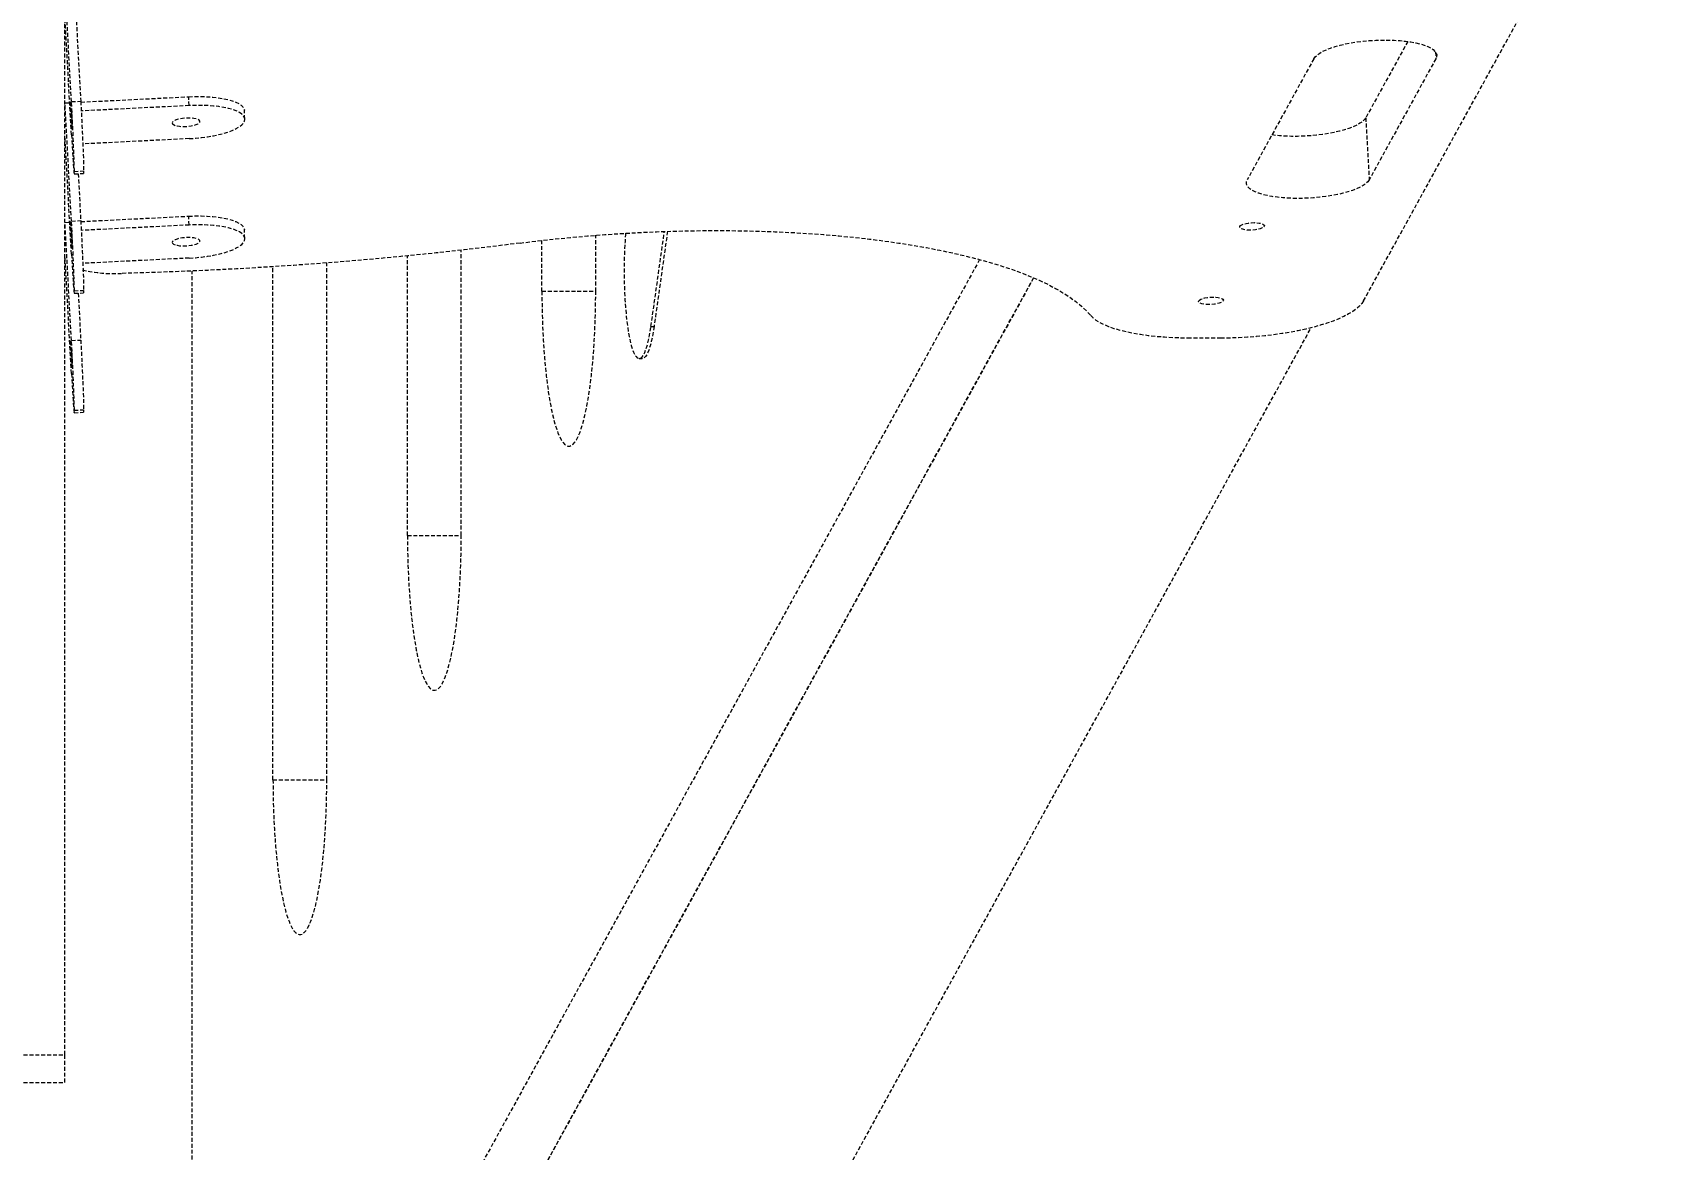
# Model space of a CAD drawing. Header units: millimetres. Extents: x -4440 to 2542, y -4302 to 3582.
# Drawn here: x -1178 to -654, y -551 to -190 of the extents above; entities that cross this region are included whole.
import ezdxf

# ---------------------------------------------------------------- set-up
doc = ezdxf.new("R2010")
doc.units = ezdxf.units.MM
doc.linetypes.add('HIDDEN', pattern=[1.905, 1.27, -0.635])
doc.layers.add('DIKOM_ОБЪЕКТ', color=7, linetype='Continuous')
doc.layers.add('DIKOM_РАЗМЕР_ОБЪЕКТА', color=7, linetype='Continuous')
doc.styles.add('style1', font='arialbd.ttf', dxfattribs={"width": 0.8})
doc.dimstyles.new('1-50', dxfattribs={"dimtxt": 300, "dimasz": 200, "dimexe": 100, "dimexo": 0, "dimgap": 100, "dimtad": 1, "dimtxsty": 'style1', "dimcen": 200, "dimclrd": 7, "dimclre": 7, "dimclrt": 7, "dimadec": 1, "dimazin": 2, "dimtfac": 1, "dimtmove": 0, "dimatfit": 2, "dimfxl": 0, "dimlwd": 25, "dimlwe": 18, "dimarcsym": 0})

# ---------------------------------------------------------------- blocks, each defined once
blk = doc.blocks.new('*D1')
at = {"layer": 'Defpoints', "color": 0, "transparency": 16777216}
for p in [(-1068.41, 788.81), (-1967.35, -836.18), (-1068.41, -836.18)]:
    blk.add_point(p, dxfattribs=at)
at = {"layer": 'DIKOM_РАЗМЕР_ОБЪЕКТА', "color": 7, "lineweight": 18, "transparency": 16777216}
for p, q in [((-1068.41, 788.81), (-2067.35, 788.81)), ((-1068.41, -836.18), (-2067.35, -836.18))]:
    blk.add_line(p, q, dxfattribs=at)
at = {"layer": 'DIKOM_РАЗМЕР_ОБЪЕКТА', "color": 7, "lineweight": 25, "transparency": 16777216}
blk.add_line((-1967.35, 588.81), (-1967.35, -636.18), dxfattribs=at)
at = {"layer": 'DIKOM_РАЗМЕР_ОБЪЕКТА', "color": 7, "transparency": 16777216}
for points in [[(-2000.68, 588.81), (-1934.02, 588.81), (-1967.35, 788.81)], [(-2000.68, -636.18), (-1934.02, -636.18), (-1967.35, -836.18)]]:
    blk.add_solid(points, dxfattribs=at)
at = {"layer": 'DIKOM_РАЗМЕР_ОБЪЕКТА', "color": 7, "transparency": 16777216, "insert": (-2220.52, -23.69), "char_height": 300, "attachment_point": 5, "rotation": 90, "style": 'style1'}
blk.add_mtext('{\\fArial|b0|i0|c204|p34;1600}', dxfattribs=at)
blk = doc.blocks.new('*D2')
at = {"layer": 'Defpoints', "color": 0, "transparency": 16777216}
for p in [(-1667.37, -28.93), (2536.39, -836.18), (2536.39, -1274.44)]:
    blk.add_point(p, dxfattribs=at)
at = {"layer": 'DIKOM_РАЗМЕР_ОБЪЕКТА', "color": 7, "lineweight": 18, "transparency": 16777216}
for p, q in [((-1667.37, -28.93), (-1667.37, -1374.44)), ((2536.39, -836.18), (2536.39, -1374.44))]:
    blk.add_line(p, q, dxfattribs=at)
at = {"layer": 'DIKOM_РАЗМЕР_ОБЪЕКТА', "color": 7, "lineweight": 25, "transparency": 16777216}
blk.add_line((-1467.37, -1274.44), (2336.39, -1274.44), dxfattribs=at)
at = {"layer": 'DIKOM_РАЗМЕР_ОБЪЕКТА', "color": 7, "transparency": 16777216}
for points in [[(-1467.37, -1241.1), (-1467.37, -1307.77), (-1667.37, -1274.44)], [(2336.39, -1241.1), (2336.39, -1307.77), (2536.39, -1274.44)]]:
    blk.add_solid(points, dxfattribs=at)
at = {"layer": 'DIKOM_РАЗМЕР_ОБЪЕКТА', "color": 7, "transparency": 16777216, "insert": (540.23, -1021.27), "char_height": 300, "attachment_point": 5, "style": 'style1'}
blk.add_mtext('{\\fArial|b0|i0|c204|p34;4200}', dxfattribs=at)

msp = doc.modelspace()

# ---------------------------------------------------------------- linework, layer by layer
at = {"layer": 'DIKOM_ОБЪЕКТ', "color": 7, "linetype": 'HIDDEN', "lineweight": 15}
for p, q in [((-1167.37, -519.975), (-1167.37, 462.114)), ((-748.121, -276.641), (-688.501, -168.387)), ((-1165.281, -212.327), (-1167.37, -174.178)), ((-1164.217, -176.89), (-1162.285, -212.177)), ((-1165.281, -223.002), (-1167.37, -184.854)), ((-733.828, -192.905), (-747.385, -217.521)), ((-764.151, -198.457), (-785.68, -237.549)), ((-724.759, -198.457), (-746.288, -237.549)), ((-724.876, -196.307), (-724.759, -198.457)), ((-1167.37, -212.729), (-1165.848, -212.653)), ((-1165.281, -250.877), (-1167.37, -212.729)), ((-1165.281, -212.327), (-1162.285, -212.177)), ((-1162.269, -212.474), (-1127.424, -210.734)), ((-1127.268, -213.595), (-1162.117, -215.335)), ((-1127.268, -213.595), (-1127.424, -210.734)), ((-1109.295, -217.949), (-1109.451, -215.088)), ((-747.385, -217.521), (-746.288, -237.549)), ((-1165.281, -261.553), (-1167.37, -223.404)), ((-1127.268, -224.271), (-1161.616, -225.986)), ((-1164.383, -235.642), (-1161.387, -235.493)), ((-1164.341, -234.832), (-1161.345, -234.682)), ((-1163.115, -235.579), (-1162.285, -250.728)), ((-1167.37, -251.279), (-1165.848, -251.203)), ((-1165.281, -289.428), (-1167.37, -251.279)), ((-1165.281, -250.877), (-1162.285, -250.728)), ((-1162.269, -251.024), (-1127.424, -249.284)), ((-1127.268, -252.146), (-1127.424, -249.284)), ((-1127.268, -252.146), (-1162.117, -253.886)), ((-1109.295, -256.499), (-1109.451, -253.638)), ((-996.019, -273.534), (-996.019, -255.454)), ((-978.165, -284.863), (-973.827, -254.21)), ((-972.837, -254.177), (-977.18, -284.863)), ((-1165.281, -300.103), (-1167.37, -261.955)), ((-1039.431, -352.358), (-1039.431, -260.273)), ((-1013.384, -273.534), (-1013.384, -257.119)), ((-1167.298, -263.272), (-1167.37, -262.772)), ((-1167.37, -262.82), (-1167.367, -262.868)), ((-1127.268, -262.821), (-1161.616, -264.536)), ((-1126.255, -656.654), (-1126.255, -266.997)), ((-872.054, -263.284), (-1114.962, -704.34)), ((-1100.208, -431.183), (-1100.208, -265.613)), ((-1082.843, -431.183), (-1082.843, -264.392)), ((-1056.796, -352.358), (-1056.796, -262.106)), ((-1164.016, -830.961), (-854.626, -269.191)), ((-854.626, -269.191), (-1094.281, -704.34)), ((-1164.383, -274.193), (-1161.387, -274.043)), ((-1164.341, -273.382), (-1161.345, -273.232)), ((-1163.115, -274.129), (-1162.285, -289.278)), ((-1013.384, -273.534), (-996.019, -273.534)), ((-1065.535, -830.961), (-765.03, -285.322)), ((-978.165, -284.863), (-977.18, -284.863)), ((-1165.281, -289.428), (-1162.285, -289.278)), ((-794.138, -288.669), (-803.986, -288.669)), ((-981.955, -295.234), (-980.97, -295.234)), ((-1164.383, -312.743), (-1161.387, -312.594)), ((-1164.341, -311.932), (-1161.345, -311.783)), ((-1056.796, -352.358), (-1039.431, -352.358)), ((-1100.208, -431.183), (-1082.843, -431.183)), ((-1188.37, -519.975), (-1167.37, -519.975)), ((-1167.37, -528.93), (-1167.37, -519.975)), ((-1188.37, -528.93), (-1167.37, -528.93))]:
    msp.add_line(p, q, dxfattribs=at)
at = {"layer": 'DIKOM_ОБЪЕКТ', "color": 7, "linetype": 'HIDDEN', "lineweight": 15, "flags": 128}
for points in [[(-764.151, -198.457), (-763.715, -197.849), (-763.081, -197.247), (-762.256, -196.657), (-761.249, -196.086), (-760.069, -195.539), (-758.729, -195.022), (-757.242, -194.54), (-755.624, -194.098), (-753.892, -193.701), (-752.063, -193.353), (-750.155, -193.058), (-748.189, -192.817), (-746.185, -192.635), (-744.163, -192.512), (-742.144, -192.451), (-740.149, -192.451), (-738.198, -192.512), (-736.311, -192.635), (-734.508, -192.817), (-732.807, -193.058), (-731.225, -193.353), (-729.779, -193.701), (-728.484, -194.098), (-727.353, -194.54), (-726.397, -195.022), (-725.626, -195.539), (-725.049, -196.086), (-724.67, -196.657), (-724.495, -197.247), (-724.525, -197.849), (-724.759, -198.457)], [(-1165.333, -215.377), (-1165.283, -216.33), (-1165.235, -217.302), (-1165.191, -218.246), (-1165.154, -219.118), (-1165.126, -219.878), (-1165.107, -220.489), (-1165.099, -220.924), (-1165.101, -221.162), (-1165.115, -221.192), (-1165.139, -221.012), (-1165.172, -220.631), (-1165.212, -220.067), (-1165.258, -219.346), (-1165.308, -218.502), (-1165.359, -217.574), (-1165.408, -216.605), (-1165.454, -215.642), (-1165.495, -214.728), (-1165.528, -213.908), (-1165.552, -213.218), (-1165.565, -212.692), (-1165.568, -212.353), (-1165.56, -212.219), (-1165.541, -212.294), (-1165.512, -212.576), (-1165.476, -213.051), (-1165.432, -213.698), (-1165.384, -214.485), (-1165.333, -215.377)], [(-1164.341, -234.832), (-1164.347, -234.126), (-1164.365, -233.213), (-1164.394, -232.105), (-1164.434, -230.816), (-1164.485, -229.36), (-1164.546, -227.758), (-1164.616, -226.029), (-1164.695, -224.195), (-1164.781, -222.278), (-1164.873, -220.304), (-1164.971, -218.296), (-1165.072, -216.281), (-1165.176, -214.283), (-1165.281, -212.327)], [(-1162.285, -212.177), (-1162.18, -214.133), (-1162.076, -216.131), (-1161.975, -218.147), (-1161.877, -220.154), (-1161.785, -222.129), (-1161.699, -224.045), (-1161.621, -225.88), (-1161.55, -227.609), (-1161.489, -229.211), (-1161.438, -230.666), (-1161.398, -231.956), (-1161.369, -233.064), (-1161.351, -233.976), (-1161.345, -234.682)], [(-1127.424, -210.734), (-1125.412, -210.667), (-1123.424, -210.668), (-1121.487, -210.737), (-1119.625, -210.873), (-1117.861, -211.075), (-1116.217, -211.339), (-1114.714, -211.663), (-1113.371, -212.042), (-1112.204, -212.472), (-1111.229, -212.947), (-1110.458, -213.462), (-1109.9, -214.009), (-1109.562, -214.582), (-1109.451, -215.088)], [(-1109.292, -218.035), (-1109.405, -217.443), (-1109.743, -216.87), (-1110.301, -216.323), (-1111.072, -215.808), (-1112.047, -215.333), (-1113.214, -214.903), (-1114.557, -214.524), (-1116.06, -214.2), (-1117.704, -213.936), (-1119.468, -213.734), (-1121.331, -213.598), (-1123.268, -213.529), (-1125.255, -213.528), (-1127.268, -213.595)], [(-1132.76, -219.207), (-1132.655, -219.489), (-1132.345, -219.747), (-1131.844, -219.969), (-1131.176, -220.145), (-1130.371, -220.267), (-1129.469, -220.329), (-1128.51, -220.327), (-1127.539, -220.263), (-1126.603, -220.139), (-1125.744, -219.961), (-1125.004, -219.738), (-1124.416, -219.478), (-1124.008, -219.196), (-1123.799, -218.904), (-1123.799, -218.615), (-1124.008, -218.344), (-1124.416, -218.103), (-1125.004, -217.902), (-1125.744, -217.752), (-1126.603, -217.66), (-1127.539, -217.63), (-1128.51, -217.662), (-1129.469, -217.757), (-1130.371, -217.909), (-1131.176, -218.111), (-1131.844, -218.354), (-1132.345, -218.626), (-1132.655, -218.915), (-1132.76, -219.207)], [(-1127.268, -224.271), (-1125.255, -224.137), (-1123.268, -223.937), (-1121.331, -223.675), (-1119.468, -223.353), (-1117.704, -222.975), (-1116.06, -222.546), (-1114.557, -222.073), (-1113.214, -221.559), (-1112.047, -221.013), (-1111.072, -220.44), (-1110.301, -219.849), (-1109.743, -219.246), (-1109.405, -218.639), (-1109.292, -218.035)], [(-747.385, -217.521), (-747.821, -218.129), (-748.455, -218.732), (-749.28, -219.321), (-750.287, -219.893), (-751.467, -220.44), (-752.807, -220.957), (-754.294, -221.438), (-755.912, -221.88), (-757.644, -222.277), (-759.473, -222.625), (-761.381, -222.92), (-763.346, -223.161), (-765.35, -223.343), (-767.372, -223.466), (-769.391, -223.527), (-771.386, -223.527), (-773.337, -223.466), (-775.224, -223.343), (-777.028, -223.161), (-777.708, -223.073)], [(-1165.281, -223.002), (-1165.176, -224.891), (-1165.072, -226.689), (-1164.971, -228.373), (-1164.873, -229.922), (-1164.781, -231.318), (-1164.695, -232.541), (-1164.616, -233.578), (-1164.546, -234.414), (-1164.485, -235.04), (-1164.434, -235.448), (-1164.394, -235.631), (-1164.365, -235.589), (-1164.347, -235.321), (-1164.341, -234.832)], [(-1161.345, -234.682), (-1161.351, -235.172), (-1161.369, -235.439), (-1161.387, -235.493)], [(-746.288, -237.549), (-746.724, -238.157), (-747.358, -238.76), (-748.183, -239.349), (-749.191, -239.921), (-750.37, -240.468), (-751.711, -240.985), (-753.197, -241.466), (-754.815, -241.908), (-756.547, -242.305), (-758.377, -242.653), (-760.284, -242.948), (-762.25, -243.189), (-764.254, -243.371), (-766.276, -243.494), (-768.295, -243.555), (-770.29, -243.555), (-772.241, -243.494), (-774.128, -243.371), (-775.931, -243.189), (-777.632, -242.948), (-779.214, -242.653), (-780.66, -242.305), (-781.955, -241.908), (-783.086, -241.466), (-784.042, -240.985), (-784.813, -240.468), (-785.39, -239.921), (-785.769, -239.349), (-785.944, -238.76), (-785.914, -238.157), (-785.68, -237.549)], [(-1165.333, -253.927), (-1165.283, -254.881), (-1165.235, -255.852), (-1165.191, -256.796), (-1165.154, -257.669), (-1165.126, -258.428), (-1165.107, -259.04), (-1165.099, -259.475), (-1165.101, -259.713), (-1165.115, -259.742), (-1165.139, -259.563), (-1165.172, -259.182), (-1165.212, -258.617), (-1165.258, -257.896), (-1165.308, -257.052), (-1165.359, -256.124), (-1165.408, -255.156), (-1165.454, -254.192), (-1165.495, -253.279), (-1165.528, -252.458), (-1165.552, -251.768), (-1165.565, -251.242), (-1165.568, -250.904), (-1165.56, -250.769), (-1165.541, -250.845), (-1165.512, -251.127), (-1165.476, -251.602), (-1165.432, -252.248), (-1165.384, -253.036), (-1165.333, -253.927)], [(-1164.341, -273.382), (-1164.347, -272.676), (-1164.365, -271.764), (-1164.394, -270.656), (-1164.434, -269.366), (-1164.485, -267.911), (-1164.546, -266.309), (-1164.616, -264.58), (-1164.695, -262.745), (-1164.781, -260.829), (-1164.873, -258.854), (-1164.971, -256.847), (-1165.072, -254.831), (-1165.176, -252.833), (-1165.281, -250.877)], [(-1162.285, -250.728), (-1162.18, -252.683), (-1162.076, -254.682), (-1161.975, -256.697), (-1161.877, -258.705), (-1161.785, -260.679), (-1161.699, -262.596), (-1161.621, -264.43), (-1161.55, -266.159), (-1161.489, -267.761), (-1161.438, -269.216), (-1161.398, -270.506), (-1161.369, -271.614), (-1161.351, -272.527), (-1161.345, -273.232)], [(-1127.424, -249.284), (-1125.412, -249.218), (-1123.424, -249.219), (-1121.487, -249.288), (-1119.625, -249.424), (-1117.861, -249.625), (-1116.217, -249.889), (-1114.714, -250.213), (-1113.371, -250.592), (-1112.204, -251.022), (-1111.229, -251.497), (-1110.458, -252.012), (-1109.9, -252.559), (-1109.562, -253.133), (-1109.451, -253.638)], [(-788.052, -252.584), (-787.806, -252.317), (-787.375, -252.062), (-786.78, -251.834), (-786.051, -251.644), (-785.225, -251.501), (-784.344, -251.412), (-783.451, -251.381), (-782.591, -251.412), (-781.807, -251.501), (-781.139, -251.644), (-780.62, -251.834), (-780.276, -252.062), (-780.125, -252.317), (-780.174, -252.584), (-780.42, -252.852), (-780.851, -253.106), (-781.446, -253.334), (-782.175, -253.525), (-783.001, -253.668), (-783.882, -253.757), (-784.775, -253.787), (-785.635, -253.757), (-786.419, -253.668), (-787.087, -253.525), (-787.606, -253.334), (-787.95, -253.106), (-788.101, -252.852), (-788.052, -252.584)], [(-1132.76, -257.758), (-1132.655, -258.039), (-1132.345, -258.297), (-1131.844, -258.519), (-1131.176, -258.696), (-1130.371, -258.817), (-1129.469, -258.879), (-1128.51, -258.878), (-1127.539, -258.814), (-1126.603, -258.69), (-1125.744, -258.512), (-1125.004, -258.288), (-1124.416, -258.029), (-1124.008, -257.747), (-1123.799, -257.454), (-1123.799, -257.166), (-1124.008, -256.894), (-1124.416, -256.653), (-1125.004, -256.453), (-1125.744, -256.303), (-1126.603, -256.21), (-1127.539, -256.18), (-1128.51, -256.213), (-1129.469, -256.307), (-1130.371, -256.459), (-1131.176, -256.661), (-1131.844, -256.904), (-1132.345, -257.177), (-1132.655, -257.466), (-1132.76, -257.758)], [(-1109.292, -256.586), (-1109.405, -255.994), (-1109.743, -255.42), (-1110.301, -254.873), (-1111.072, -254.359), (-1112.047, -253.883), (-1113.214, -253.454), (-1114.557, -253.074), (-1116.06, -252.75), (-1117.704, -252.486), (-1119.468, -252.285), (-1121.331, -252.149), (-1123.268, -252.08), (-1125.255, -252.079), (-1127.268, -252.146)], [(-1127.268, -262.821), (-1125.255, -262.687), (-1123.268, -262.488), (-1121.331, -262.225), (-1119.468, -261.903), (-1117.704, -261.525), (-1116.06, -261.097), (-1114.557, -260.623), (-1113.214, -260.11), (-1112.047, -259.563), (-1111.072, -258.991), (-1110.301, -258.399), (-1109.743, -257.796), (-1109.405, -257.189), (-1109.292, -256.586)], [(-1020.443, -257.977), (-1015.048, -257.312), (-1009.607, -256.704), (-1004.127, -256.155), (-998.617, -255.664), (-993.084, -255.234), (-987.536, -254.863), (-981.979, -254.554), (-976.423, -254.305), (-970.874, -254.118), (-965.339, -253.993), (-959.828, -253.93), (-954.347, -253.929), (-948.904, -253.991), (-943.506, -254.114), (-938.161, -254.299), (-932.876, -254.545), (-927.659, -254.853), (-922.516, -255.221), (-917.454, -255.65), (-912.482, -256.139), (-907.604, -256.686), (-902.829, -257.292), (-898.163, -257.956), (-893.612, -258.675), (-889.182, -259.451), (-884.88, -260.281), (-880.712, -261.164), (-876.682, -262.099), (-872.797, -263.085), (-869.063, -264.121), (-865.483, -265.205), (-862.064, -266.335), (-858.81, -267.51), (-855.725, -268.729), (-852.813, -269.989), (-850.08, -271.289), (-847.527, -272.628), (-845.16, -274.003), (-842.98, -275.412), (-840.992, -276.854), (-839.197, -278.326), (-837.599, -279.827), (-836.2, -281.354)], [(-986.356, -254.792), (-986.402, -255.359), (-986.558, -257.572), (-986.682, -259.855), (-986.771, -262.189), (-986.826, -264.559), (-986.845, -266.946), (-986.829, -269.335), (-986.779, -271.707), (-986.693, -274.046), (-986.573, -276.335), (-986.42, -278.557), (-986.235, -280.696), (-986.019, -282.737), (-985.774, -284.665), (-985.501, -286.466), (-985.202, -288.128), (-984.881, -289.638), (-984.538, -290.986), (-984.176, -292.161), (-983.799, -293.155), (-983.408, -293.962), (-983.007, -294.574), (-982.598, -294.989), (-982.185, -295.202), (-981.77, -295.213), (-981.356, -295.021), (-980.947, -294.628), (-980.544, -294.036), (-980.153, -293.25), (-979.773, -292.275), (-979.41, -291.119), (-979.065, -289.789), (-978.741, -288.296), (-978.44, -286.65), (-978.165, -284.863)], [(-1165.281, -261.553), (-1165.176, -263.441), (-1165.072, -265.239), (-1164.971, -266.923), (-1164.873, -268.473), (-1164.781, -269.868), (-1164.695, -271.092), (-1164.616, -272.128), (-1164.546, -272.965), (-1164.485, -273.591), (-1164.434, -273.998), (-1164.394, -274.182), (-1164.365, -274.139), (-1164.347, -273.872), (-1164.341, -273.382)], [(-1020.443, -257.977), (-1029.429, -259.102), (-1038.469, -260.164), (-1047.556, -261.162), (-1056.686, -262.095), (-1065.853, -262.963), (-1075.051, -263.765), (-1084.275, -264.501), (-1093.519, -265.171), (-1102.777, -265.773), (-1112.044, -266.308), (-1121.314, -266.776), (-1130.582, -267.175), (-1139.842, -267.506), (-1149.088, -267.768)], [(-1161.345, -273.232), (-1161.351, -273.722), (-1161.369, -273.99), (-1161.387, -274.043)], [(-1013.384, -273.534), (-1013.366, -276.737), (-1013.312, -279.927), (-1013.223, -283.092), (-1013.1, -286.216), (-1012.941, -289.289), (-1012.749, -292.297), (-1012.524, -295.228), (-1012.266, -298.069), (-1011.978, -300.81), (-1011.659, -303.439), (-1011.312, -305.945), (-1010.938, -308.318), (-1010.538, -310.547), (-1010.115, -312.625), (-1009.669, -314.542), (-1009.202, -316.291), (-1008.717, -317.864), (-1008.216, -319.254), (-1007.7, -320.457), (-1007.172, -321.467), (-1006.633, -322.28), (-1006.087, -322.893), (-1005.535, -323.303), (-1004.979, -323.508), (-1004.423, -323.508), (-1003.867, -323.303), (-1003.315, -322.893), (-1002.769, -322.28), (-1002.231, -321.467), (-1001.703, -320.457), (-1001.187, -319.254), (-1000.685, -317.864), (-1000.2, -316.291), (-999.734, -314.542), (-999.288, -312.625), (-998.864, -310.547), (-998.464, -308.318), (-998.09, -305.945), (-997.743, -303.439), (-997.425, -300.81), (-997.136, -298.069), (-996.879, -295.228), (-996.653, -292.297), (-996.461, -289.289), (-996.303, -286.216), (-996.179, -283.092), (-996.09, -279.927), (-996.037, -276.737), (-996.019, -273.534)], [(-801.301, -276.641), (-801.055, -276.373), (-800.624, -276.119), (-800.029, -275.891), (-799.3, -275.7), (-798.474, -275.557), (-797.593, -275.468), (-796.699, -275.438), (-795.839, -275.468), (-795.056, -275.557), (-794.388, -275.7), (-793.869, -275.891), (-793.525, -276.119), (-793.374, -276.373), (-793.423, -276.641), (-793.669, -276.908), (-794.1, -277.163), (-794.695, -277.391), (-795.424, -277.581), (-796.25, -277.724), (-797.131, -277.813), (-798.024, -277.844), (-798.884, -277.813), (-799.668, -277.724), (-800.336, -277.581), (-800.855, -277.391), (-801.198, -277.163), (-801.35, -276.908), (-801.301, -276.641)], [(-748.121, -276.641), (-748.694, -277.499), (-749.465, -278.353), (-750.43, -279.198), (-751.583, -280.029), (-752.92, -280.844), (-754.433, -281.637), (-756.115, -282.405), (-757.956, -283.144), (-759.949, -283.849), (-762.081, -284.518), (-764.343, -285.146), (-766.724, -285.731), (-769.21, -286.27), (-771.79, -286.76), (-774.449, -287.198), (-777.175, -287.582), (-779.954, -287.911), (-782.772, -288.182), (-785.613, -288.394), (-788.465, -288.547), (-791.311, -288.638), (-794.138, -288.669)], [(-803.986, -288.669), (-806.842, -288.637), (-809.647, -288.541), (-812.387, -288.382), (-815.047, -288.16), (-817.613, -287.876), (-820.07, -287.533), (-822.407, -287.132), (-824.61, -286.675), (-826.668, -286.164), (-828.57, -285.603), (-830.306, -284.994), (-831.866, -284.34), (-833.242, -283.646), (-834.427, -282.914), (-835.415, -282.149), (-836.2, -281.354)], [(-977.18, -284.863), (-977.455, -286.65), (-977.756, -288.296), (-978.08, -289.789), (-978.425, -291.119), (-978.789, -292.275), (-979.168, -293.25), (-979.56, -294.036), (-979.962, -294.628), (-980.371, -295.021), (-980.785, -295.213), (-980.97, -295.234)], [(-1165.333, -292.477), (-1165.283, -293.431), (-1165.235, -294.403), (-1165.191, -295.347), (-1165.154, -296.219), (-1165.126, -296.979), (-1165.107, -297.59), (-1165.099, -298.025), (-1165.101, -298.263), (-1165.115, -298.293), (-1165.139, -298.113), (-1165.172, -297.732), (-1165.212, -297.168), (-1165.258, -296.447), (-1165.308, -295.603), (-1165.359, -294.674), (-1165.408, -293.706), (-1165.454, -292.743), (-1165.495, -291.829), (-1165.528, -291.009), (-1165.552, -290.319), (-1165.565, -289.793), (-1165.568, -289.454), (-1165.56, -289.32), (-1165.541, -289.395), (-1165.512, -289.677), (-1165.476, -290.152), (-1165.432, -290.799), (-1165.384, -291.586), (-1165.333, -292.477)], [(-1164.341, -311.932), (-1164.347, -311.227), (-1164.365, -310.314), (-1164.394, -309.206), (-1164.434, -307.916), (-1164.485, -306.461), (-1164.546, -304.859), (-1164.616, -303.13), (-1164.695, -301.296), (-1164.781, -299.379), (-1164.873, -297.405), (-1164.971, -295.397), (-1165.072, -293.382), (-1165.176, -291.383), (-1165.281, -289.428)], [(-1162.285, -289.278), (-1162.18, -291.234), (-1162.076, -293.232), (-1161.975, -295.248), (-1161.877, -297.255), (-1161.785, -299.23), (-1161.699, -301.146), (-1161.621, -302.98), (-1161.55, -304.71), (-1161.489, -306.312), (-1161.438, -307.767), (-1161.398, -309.057), (-1161.369, -310.165), (-1161.351, -311.077), (-1161.345, -311.783)], [(-1165.281, -300.103), (-1165.176, -301.992), (-1165.072, -303.79), (-1164.971, -305.474), (-1164.873, -307.023), (-1164.781, -308.419), (-1164.695, -309.642), (-1164.616, -310.679), (-1164.546, -311.515), (-1164.485, -312.141), (-1164.434, -312.548), (-1164.394, -312.732), (-1164.365, -312.69), (-1164.347, -312.422), (-1164.341, -311.932)], [(-1161.345, -311.783), (-1161.351, -312.273), (-1161.369, -312.54), (-1161.387, -312.594)], [(-1056.796, -352.358), (-1056.778, -355.562), (-1056.724, -358.752), (-1056.635, -361.916), (-1056.512, -365.041), (-1056.353, -368.114), (-1056.161, -371.122), (-1055.936, -374.052), (-1055.678, -376.894), (-1055.39, -379.635), (-1055.071, -382.264), (-1054.724, -384.77), (-1054.35, -387.142), (-1053.95, -389.372), (-1053.527, -391.45), (-1053.081, -393.367), (-1052.614, -395.115), (-1052.129, -396.688), (-1051.628, -398.079), (-1051.112, -399.282), (-1050.584, -400.292), (-1050.045, -401.105), (-1049.499, -401.717), (-1048.947, -402.127), (-1048.391, -402.333), (-1047.835, -402.333), (-1047.279, -402.127), (-1046.727, -401.717), (-1046.181, -401.105), (-1045.643, -400.292), (-1045.115, -399.282), (-1044.599, -398.079), (-1044.097, -396.688), (-1043.612, -395.115), (-1043.146, -393.367), (-1042.7, -391.45), (-1042.276, -389.372), (-1041.876, -387.142), (-1041.502, -384.77), (-1041.155, -382.264), (-1040.837, -379.635), (-1040.548, -376.894), (-1040.291, -374.052), (-1040.065, -371.122), (-1039.873, -368.114), (-1039.715, -365.041), (-1039.591, -361.916), (-1039.502, -358.752), (-1039.449, -355.562), (-1039.431, -352.358)], [(-1100.208, -431.183), (-1100.19, -434.386), (-1100.136, -437.577), (-1100.048, -440.741), (-1099.924, -443.866), (-1099.765, -446.938), (-1099.573, -449.946), (-1099.348, -452.877), (-1099.09, -455.719), (-1098.802, -458.46), (-1098.483, -461.088), (-1098.136, -463.594), (-1097.762, -465.967), (-1097.362, -468.197), (-1096.939, -470.275), (-1096.493, -472.192), (-1096.026, -473.94), (-1095.541, -475.513), (-1095.04, -476.904), (-1094.524, -478.106), (-1093.996, -479.116), (-1093.457, -479.929), (-1092.911, -480.542), (-1092.359, -480.952), (-1091.804, -481.157), (-1091.247, -481.157), (-1090.692, -480.952), (-1090.14, -480.542), (-1089.593, -479.929), (-1089.055, -479.116), (-1088.527, -478.106), (-1088.011, -476.904), (-1087.509, -475.513), (-1087.024, -473.94), (-1086.558, -472.192), (-1086.112, -470.275), (-1085.688, -468.197), (-1085.288, -465.967), (-1084.914, -463.594), (-1084.567, -461.088), (-1084.249, -458.46), (-1083.96, -455.719), (-1083.703, -452.877), (-1083.477, -449.946), (-1083.285, -446.938), (-1083.127, -443.866), (-1083.003, -440.741), (-1082.914, -437.577), (-1082.861, -434.386), (-1082.843, -431.183)]]:
    msp.add_lwpolyline(points, dxfattribs=at)
at = {"layer": 'DIKOM_ОБЪЕКТ', "color": 7, "linetype": 'HIDDEN', "lineweight": 15}
msp.add_arc((-1151.386, -221.151), 46.674, 257.2315, 272.82243, dxfattribs=at)

# ---------------------------------------------------------------- dimensions: what is measured, and where the dimension line sits
at = {"layer": 'DIKOM_РАЗМЕР_ОБЪЕКТА'}
dim = msp.add_linear_dim(base=(-1967.351, -836.182), p1=(-1068.411, 788.807), p2=(-1068.411, -836.182), angle=270, text='{\\fArial|b0|i0|c204|p34;1600}', dimstyle='1-50', dxfattribs=at)
dim.commit()
dim.dimension.update_dxf_attribs({"geometry": '*D1', "text_midpoint": (-1967.351, -23.688), "dimtype": 160})
dim = msp.add_linear_dim(base=(2536.393, -1274.438), p1=(-1667.37, -28.93), p2=(2536.393, -836.182), text='{\\fArial|b0|i0|c204|p34;4200}', dimstyle='1-50', dxfattribs=at)
dim.commit()
dim.dimension.update_dxf_attribs({"geometry": '*D2', "text_midpoint": (540.229, -1274.438), "dimtype": 160})

doc.saveas('drawing.dxf')
